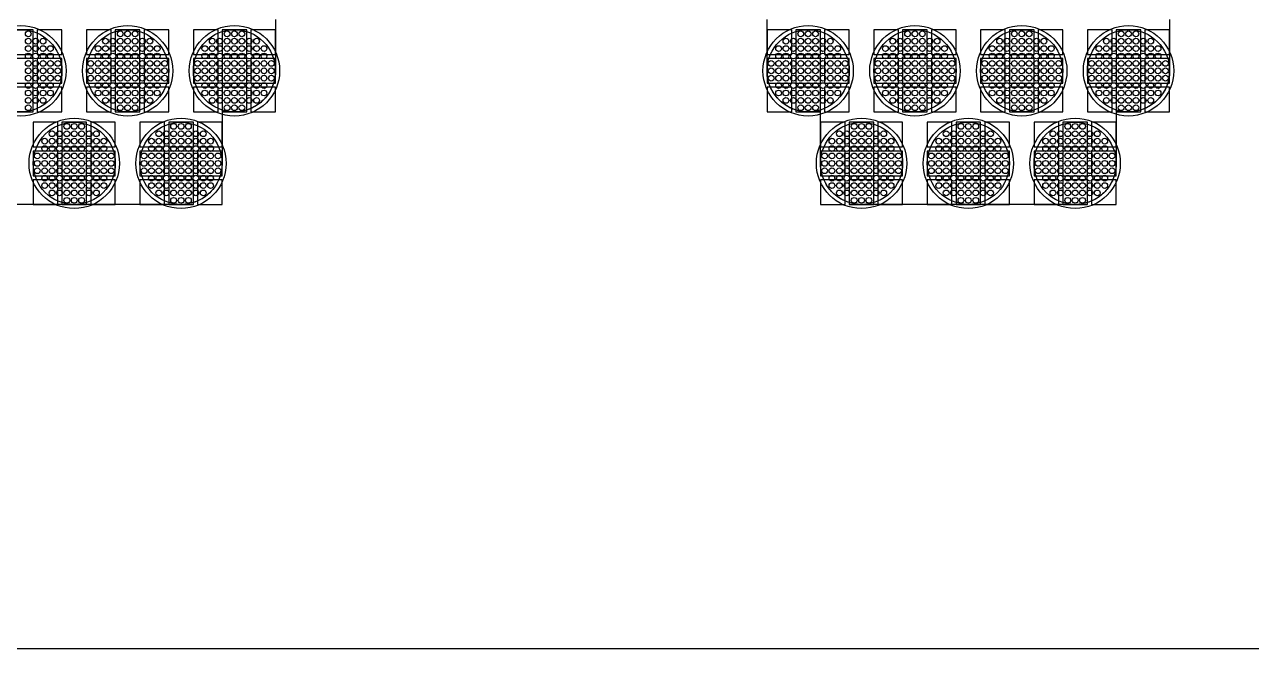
# Model space of a CAD drawing. Extents: x -49 to 54, y -38 to 38.
# Drawn here: x 2.12 to 17.05, y -38 to -30.41 of the extents above; entities that cross this region are included whole.
import ezdxf

# ---------------------------------------------------------------- set-up
doc = ezdxf.new("R2010")
doc.units = 0
for name, color, linetype in [('BACK_LAYER', 5, 'CONTINUOUS'), ('COND_LAYER_LOWER_ELECTRODE', 6, 'CONTINUOUS'), ('CONDUCTIVE_LAYER_BACK_LAYER', 2, 'CONTINUOUS'), ('EMITTER', 3, 'CONTINUOUS'), ('LOWER_ELECTRODE', 1, 'CONTINUOUS'), ('OUTLINE', 7, 'CONTINUOUS')]:
    doc.layers.add(name, color=color, linetype=linetype)

msp = doc.modelspace()

# ---------------------------------------------------------------- linework, layer by layer
at = {"layer": 'BACK_LAYER'}
for points in [[(1.921, -30.773), (2.221, -30.773), (2.221, -30.473), (1.921, -30.473)], [(2.271, -30.773), (2.571, -30.773), (2.571, -30.473), (2.271, -30.473)], [(2.871, -30.773), (3.171, -30.773), (3.171, -30.473), (2.871, -30.473)], [(3.221, -30.773), (3.521, -30.773), (3.521, -30.473), (3.221, -30.473)], [(3.571, -30.773), (3.871, -30.773), (3.871, -30.473), (3.571, -30.473)], [(4.171, -30.773), (4.471, -30.773), (4.471, -30.473), (4.171, -30.473)], [(4.521, -30.773), (4.821, -30.773), (4.821, -30.473), (4.521, -30.473)], [(4.871, -30.773), (5.171, -30.773), (5.171, -30.473), (4.871, -30.473)], [(11.155, -30.773), (11.455, -30.773), (11.455, -30.473), (11.155, -30.473)], [(11.505, -30.773), (11.805, -30.773), (11.805, -30.473), (11.505, -30.473)], [(11.855, -30.773), (12.155, -30.773), (12.155, -30.473), (11.855, -30.473)], [(12.455, -30.773), (12.755, -30.773), (12.755, -30.473), (12.455, -30.473)], [(12.805, -30.773), (13.105, -30.773), (13.105, -30.473), (12.805, -30.473)], [(13.155, -30.773), (13.455, -30.773), (13.455, -30.473), (13.155, -30.473)], [(13.755, -30.773), (14.055, -30.773), (14.055, -30.473), (13.755, -30.473)], [(14.105, -30.773), (14.405, -30.773), (14.405, -30.473), (14.105, -30.473)], [(14.455, -30.773), (14.755, -30.773), (14.755, -30.473), (14.455, -30.473)], [(15.055, -30.773), (15.355, -30.773), (15.355, -30.473), (15.055, -30.473)], [(15.405, -30.773), (15.705, -30.773), (15.705, -30.473), (15.405, -30.473)], [(15.755, -30.773), (16.055, -30.773), (16.055, -30.473), (15.755, -30.473)], [(1.921, -31.123), (2.221, -31.123), (2.221, -30.823), (1.921, -30.823)], [(2.271, -31.123), (2.571, -31.123), (2.571, -30.823), (2.271, -30.823)], [(2.871, -31.123), (3.171, -31.123), (3.171, -30.823), (2.871, -30.823)], [(3.221, -31.123), (3.521, -31.123), (3.521, -30.823), (3.221, -30.823)], [(3.571, -31.123), (3.871, -31.123), (3.871, -30.823), (3.571, -30.823)], [(4.171, -31.123), (4.471, -31.123), (4.471, -30.823), (4.171, -30.823)], [(4.521, -31.123), (4.821, -31.123), (4.821, -30.823), (4.521, -30.823)], [(4.871, -31.123), (5.171, -31.123), (5.171, -30.823), (4.871, -30.823)], [(11.155, -31.123), (11.455, -31.123), (11.455, -30.823), (11.155, -30.823)], [(11.505, -31.123), (11.805, -31.123), (11.805, -30.823), (11.505, -30.823)], [(11.855, -31.123), (12.155, -31.123), (12.155, -30.823), (11.855, -30.823)], [(12.455, -31.123), (12.755, -31.123), (12.755, -30.823), (12.455, -30.823)], [(12.805, -31.123), (13.105, -31.123), (13.105, -30.823), (12.805, -30.823)], [(13.155, -31.123), (13.455, -31.123), (13.455, -30.823), (13.155, -30.823)], [(13.755, -31.123), (14.055, -31.123), (14.055, -30.823), (13.755, -30.823)], [(14.105, -31.123), (14.405, -31.123), (14.405, -30.823), (14.105, -30.823)], [(14.455, -31.123), (14.755, -31.123), (14.755, -30.823), (14.455, -30.823)], [(15.055, -31.123), (15.355, -31.123), (15.355, -30.823), (15.055, -30.823)], [(15.405, -31.123), (15.705, -31.123), (15.705, -30.823), (15.405, -30.823)], [(15.755, -31.123), (16.055, -31.123), (16.055, -30.823), (15.755, -30.823)], [(1.921, -31.473), (2.221, -31.473), (2.221, -31.173), (1.921, -31.173)], [(2.271, -31.473), (2.571, -31.473), (2.571, -31.173), (2.271, -31.173)], [(2.871, -31.473), (3.171, -31.473), (3.171, -31.173), (2.871, -31.173)], [(3.221, -31.473), (3.521, -31.473), (3.521, -31.173), (3.221, -31.173)], [(3.571, -31.473), (3.871, -31.473), (3.871, -31.173), (3.571, -31.173)], [(4.171, -31.473), (4.471, -31.473), (4.471, -31.173), (4.171, -31.173)], [(4.521, -31.473), (4.821, -31.473), (4.821, -31.173), (4.521, -31.173)], [(4.871, -31.473), (5.171, -31.473), (5.171, -31.173), (4.871, -31.173)], [(11.155, -31.473), (11.455, -31.473), (11.455, -31.173), (11.155, -31.173)], [(11.505, -31.473), (11.805, -31.473), (11.805, -31.173), (11.505, -31.173)], [(11.855, -31.473), (12.155, -31.473), (12.155, -31.173), (11.855, -31.173)], [(12.455, -31.473), (12.755, -31.473), (12.755, -31.173), (12.455, -31.173)], [(12.805, -31.473), (13.105, -31.473), (13.105, -31.173), (12.805, -31.173)], [(13.155, -31.473), (13.455, -31.473), (13.455, -31.173), (13.155, -31.173)], [(13.755, -31.473), (14.055, -31.473), (14.055, -31.173), (13.755, -31.173)], [(14.105, -31.473), (14.405, -31.473), (14.405, -31.173), (14.105, -31.173)], [(14.455, -31.473), (14.755, -31.473), (14.755, -31.173), (14.455, -31.173)], [(15.055, -31.473), (15.355, -31.473), (15.355, -31.173), (15.055, -31.173)], [(15.405, -31.473), (15.705, -31.473), (15.705, -31.173), (15.405, -31.173)], [(15.755, -31.473), (16.055, -31.473), (16.055, -31.173), (15.755, -31.173)], [(2.221, -31.899), (2.521, -31.899), (2.521, -31.599), (2.221, -31.599)], [(2.571, -31.899), (2.871, -31.899), (2.871, -31.599), (2.571, -31.599)], [(2.921, -31.899), (3.221, -31.899), (3.221, -31.599), (2.921, -31.599)], [(3.521, -31.899), (3.821, -31.899), (3.821, -31.599), (3.521, -31.599)], [(3.871, -31.899), (4.171, -31.899), (4.171, -31.599), (3.871, -31.599)], [(4.221, -31.899), (4.521, -31.899), (4.521, -31.599), (4.221, -31.599)], [(11.805, -31.899), (12.105, -31.899), (12.105, -31.599), (11.805, -31.599)], [(12.155, -31.899), (12.455, -31.899), (12.455, -31.599), (12.155, -31.599)], [(12.505, -31.899), (12.805, -31.899), (12.805, -31.599), (12.505, -31.599)], [(13.105, -31.899), (13.405, -31.899), (13.405, -31.599), (13.105, -31.599)], [(13.455, -31.899), (13.755, -31.899), (13.755, -31.599), (13.455, -31.599)], [(13.805, -31.899), (14.105, -31.899), (14.105, -31.599), (13.805, -31.599)], [(14.405, -31.899), (14.705, -31.899), (14.705, -31.599), (14.405, -31.599)], [(14.755, -31.899), (15.055, -31.899), (15.055, -31.599), (14.755, -31.599)], [(15.105, -31.899), (15.405, -31.899), (15.405, -31.599), (15.105, -31.599)], [(2.221, -32.249), (2.521, -32.249), (2.521, -31.949), (2.221, -31.949)], [(2.571, -32.249), (2.871, -32.249), (2.871, -31.949), (2.571, -31.949)], [(2.921, -32.249), (3.221, -32.249), (3.221, -31.949), (2.921, -31.949)], [(3.521, -32.249), (3.821, -32.249), (3.821, -31.949), (3.521, -31.949)], [(3.871, -32.249), (4.171, -32.249), (4.171, -31.949), (3.871, -31.949)], [(4.221, -32.249), (4.521, -32.249), (4.521, -31.949), (4.221, -31.949)], [(11.805, -32.249), (12.105, -32.249), (12.105, -31.949), (11.805, -31.949)], [(12.155, -32.249), (12.455, -32.249), (12.455, -31.949), (12.155, -31.949)], [(12.505, -32.249), (12.805, -32.249), (12.805, -31.949), (12.505, -31.949)], [(13.105, -32.249), (13.405, -32.249), (13.405, -31.949), (13.105, -31.949)], [(13.455, -32.249), (13.755, -32.249), (13.755, -31.949), (13.455, -31.949)], [(13.805, -32.249), (14.105, -32.249), (14.105, -31.949), (13.805, -31.949)], [(14.405, -32.249), (14.705, -32.249), (14.705, -31.949), (14.405, -31.949)], [(14.755, -32.249), (15.055, -32.249), (15.055, -31.949), (14.755, -31.949)], [(15.105, -32.249), (15.405, -32.249), (15.405, -31.949), (15.105, -31.949)], [(2.221, -32.599), (2.521, -32.599), (2.521, -32.299), (2.221, -32.299)], [(2.571, -32.599), (2.871, -32.599), (2.871, -32.299), (2.571, -32.299)], [(2.921, -32.599), (3.221, -32.599), (3.221, -32.299), (2.921, -32.299)], [(3.521, -32.599), (3.821, -32.599), (3.821, -32.299), (3.521, -32.299)], [(3.871, -32.599), (4.171, -32.599), (4.171, -32.299), (3.871, -32.299)], [(4.221, -32.599), (4.521, -32.599), (4.521, -32.299), (4.221, -32.299)], [(11.805, -32.599), (12.105, -32.599), (12.105, -32.299), (11.805, -32.299)], [(12.155, -32.599), (12.455, -32.599), (12.455, -32.299), (12.155, -32.299)], [(12.505, -32.599), (12.805, -32.599), (12.805, -32.299), (12.505, -32.299)], [(13.105, -32.599), (13.405, -32.599), (13.405, -32.299), (13.105, -32.299)], [(13.455, -32.599), (13.755, -32.599), (13.755, -32.299), (13.455, -32.299)], [(13.805, -32.599), (14.105, -32.599), (14.105, -32.299), (13.805, -32.299)], [(14.405, -32.599), (14.705, -32.599), (14.705, -32.299), (14.405, -32.299)], [(14.755, -32.599), (15.055, -32.599), (15.055, -32.299), (14.755, -32.299)], [(15.105, -32.599), (15.405, -32.599), (15.405, -32.299), (15.105, -32.299)]]:
    msp.add_lwpolyline(points, close=True, dxfattribs=at)
at = {"layer": 'COND_LAYER_LOWER_ELECTRODE'}
for centre in [(2.071, -30.973), (3.371, -30.973), (4.671, -30.973), (11.655, -30.973), (12.955, -30.973), (14.255, -30.973), (15.555, -30.973), (2.721, -32.099), (4.021, -32.099), (12.305, -32.099), (13.605, -32.099), (14.905, -32.099)]:
    msp.add_circle(centre, 0.55, dxfattribs=at)
at = {"layer": 'CONDUCTIVE_LAYER_BACK_LAYER'}
for points in [[(5.171, -30.348), (5.171, -30.973), (5.171, -30.993), (5.169, -31.013), (5.167, -31.033), (5.165, -31.053), (5.161, -31.072), (5.157, -31.092), (5.152, -31.111), (5.146, -31.13), (5.139, -31.149), (5.132, -31.167), (5.124, -31.185), (5.115, -31.203), (5.106, -31.221), (5.095, -31.238), (5.085, -31.254), (5.073, -31.271), (5.061, -31.286), (5.048, -31.302), (5.035, -31.316), (5.021, -31.331), (5.006, -31.344), (4.991, -31.357), (4.976, -31.37), (4.96, -31.381), (4.944, -31.393), (4.927, -31.403), (4.909, -31.413), (4.892, -31.422), (4.874, -31.431), (4.855, -31.438), (4.837, -31.445), (4.818, -31.451), (4.799, -31.457), (4.779, -31.462), (4.76, -31.466), (4.74, -31.469), (4.721, -31.471), (4.701, -31.473), (4.681, -31.473), (4.521, -31.473), (4.521, -32.099), (4.521, -32.119), (4.519, -32.139), (4.517, -32.159), (4.515, -32.179), (4.511, -32.198), (4.507, -32.217), (4.502, -32.237), (4.496, -32.256), (4.489, -32.274), (4.482, -32.293), (4.474, -32.311), (4.465, -32.329), (4.456, -32.346), (4.445, -32.364), (4.435, -32.38), (4.423, -32.396), (4.411, -32.412), (4.398, -32.427), (4.385, -32.442), (4.371, -32.456), (4.356, -32.47), (4.341, -32.483), (4.326, -32.495), (4.31, -32.507), (4.294, -32.518), (4.277, -32.529), (4.259, -32.539), (4.242, -32.548), (4.224, -32.556), (4.205, -32.564), (4.187, -32.571), (4.168, -32.577), (4.149, -32.583), (4.129, -32.587), (4.11, -32.591), (4.09, -32.594), (4.071, -32.597), (4.051, -32.598), (4.031, -32.599), (1.411, -32.599)], [(16.055, -30.348), (16.055, -30.973), (16.054, -30.993), (16.053, -31.013), (16.051, -31.033), (16.048, -31.053), (16.045, -31.072), (16.04, -31.092), (16.035, -31.111), (16.03, -31.13), (16.023, -31.149), (16.016, -31.167), (16.008, -31.185), (15.999, -31.203), (15.989, -31.221), (15.979, -31.238), (15.968, -31.254), (15.957, -31.271), (15.945, -31.286), (15.932, -31.302), (15.919, -31.316), (15.905, -31.331), (15.89, -31.344), (15.875, -31.357), (15.86, -31.37), (15.844, -31.381), (15.827, -31.393), (15.81, -31.403), (15.793, -31.413), (15.775, -31.422), (15.757, -31.431), (15.739, -31.438), (15.72, -31.445), (15.702, -31.451), (15.682, -31.457), (15.663, -31.462), (15.644, -31.466), (15.624, -31.469), (15.604, -31.471), (15.584, -31.473), (15.565, -31.473), (15.405, -31.473), (15.405, -32.099), (15.404, -32.119), (15.403, -32.139), (15.401, -32.159), (15.398, -32.179), (15.395, -32.198), (15.39, -32.217), (15.385, -32.237), (15.38, -32.256), (15.373, -32.274), (15.366, -32.293), (15.358, -32.311), (15.349, -32.329), (15.339, -32.346), (15.329, -32.364), (15.318, -32.38), (15.307, -32.396), (15.295, -32.412), (15.282, -32.427), (15.269, -32.442), (15.255, -32.456), (15.24, -32.47), (15.225, -32.483), (15.21, -32.495), (15.194, -32.507), (15.177, -32.518), (15.16, -32.529), (15.143, -32.539), (15.125, -32.548), (15.107, -32.556), (15.089, -32.564), (15.07, -32.571), (15.052, -32.577), (15.032, -32.583), (15.013, -32.587), (14.994, -32.591), (14.974, -32.594), (14.954, -32.597), (14.934, -32.598), (14.915, -32.599), (12.295, -32.599), (12.275, -32.598), (12.255, -32.597), (12.235, -32.594), (12.216, -32.591), (12.196, -32.587), (12.177, -32.583), (12.158, -32.577), (12.139, -32.571), (12.12, -32.564), (12.102, -32.556), (12.084, -32.548), (12.066, -32.539), (12.049, -32.529), (12.032, -32.518), (12.016, -32.507), (12, -32.495), (11.984, -32.483), (11.969, -32.47), (11.955, -32.456), (11.941, -32.442), (11.927, -32.427), (11.915, -32.412), (11.902, -32.396), (11.891, -32.38), (11.88, -32.364), (11.87, -32.346), (11.861, -32.329), (11.852, -32.311), (11.844, -32.293), (11.836, -32.274), (11.83, -32.256), (11.824, -32.237), (11.819, -32.217), (11.814, -32.198), (11.811, -32.179), (11.808, -32.159), (11.806, -32.139), (11.805, -32.119), (11.805, -32.099), (11.805, -31.473), (11.645, -31.473), (11.625, -31.473), (11.605, -31.471), (11.585, -31.469), (11.566, -31.466), (11.546, -31.462), (11.527, -31.457), (11.508, -31.451), (11.489, -31.445), (11.47, -31.438), (11.452, -31.431), (11.434, -31.422), (11.416, -31.413), (11.399, -31.403), (11.382, -31.393), (11.366, -31.381), (11.35, -31.37), (11.334, -31.357), (11.319, -31.344), (11.305, -31.331), (11.291, -31.316), (11.277, -31.302), (11.265, -31.286), (11.252, -31.271), (11.241, -31.254), (11.23, -31.238), (11.22, -31.221), (11.211, -31.203), (11.202, -31.185), (11.194, -31.167), (11.186, -31.149), (11.18, -31.13), (11.174, -31.111), (11.169, -31.092), (11.164, -31.072), (11.161, -31.053), (11.158, -31.033), (11.156, -31.013), (11.155, -30.993), (11.155, -30.973), (11.155, -30.348)]]:
    msp.add_lwpolyline(points, dxfattribs=at)
at = {"layer": 'EMITTER'}
for centre in [(2.071, -30.973), (3.371, -30.973), (4.671, -30.973), (11.655, -30.973), (12.955, -30.973), (14.255, -30.973), (15.555, -30.973), (2.721, -32.099), (4.021, -32.099), (12.305, -32.099), (13.605, -32.099), (14.905, -32.099)]:
    msp.add_circle(centre, 0.5, dxfattribs=at)
at = {"layer": 'LOWER_ELECTRODE'}
for centre in [(2.161, -30.523), (2.161, -30.613), (2.251, -30.613), (2.341, -30.613), (3.101, -30.613), (3.191, -30.613), (3.281, -30.523), (3.281, -30.613), (3.371, -30.523), (3.371, -30.613), (3.461, -30.523), (3.461, -30.613), (3.551, -30.613), (3.641, -30.613), (4.401, -30.613), (4.491, -30.613), (4.581, -30.523), (4.581, -30.613), (4.671, -30.523), (4.671, -30.613), (4.761, -30.523), (4.761, -30.613), (4.851, -30.613), (4.941, -30.613), (11.385, -30.613), (11.475, -30.613), (11.565, -30.523), (11.565, -30.613), (11.655, -30.523), (11.655, -30.613), (11.745, -30.523), (11.745, -30.613), (11.835, -30.613), (11.925, -30.613), (12.685, -30.613), (12.775, -30.613), (12.865, -30.523), (12.865, -30.613), (12.955, -30.523), (12.955, -30.613), (13.045, -30.523), (13.045, -30.613), (13.135, -30.613), (13.225, -30.613), (13.985, -30.613), (14.075, -30.613), (14.165, -30.523), (14.165, -30.613), (14.255, -30.523), (14.255, -30.613), (14.345, -30.523), (14.345, -30.613), (14.435, -30.613), (14.525, -30.613), (15.285, -30.613), (15.375, -30.613), (15.465, -30.523), (15.465, -30.613), (15.555, -30.523), (15.555, -30.613), (15.645, -30.523), (15.645, -30.613), (15.735, -30.613), (15.825, -30.613), (2.161, -30.703), (2.161, -30.793), (2.251, -30.703), (2.251, -30.793), (2.341, -30.703), (2.341, -30.793), (2.431, -30.703), (2.431, -30.793), (3.011, -30.703), (3.011, -30.793), (3.101, -30.703), (3.101, -30.793), (3.191, -30.703), (3.191, -30.793), (3.281, -30.703), (3.281, -30.793), (3.371, -30.703), (3.371, -30.793), (3.461, -30.703), (3.461, -30.793), (3.551, -30.703), (3.551, -30.793), (3.641, -30.703), (3.641, -30.793), (3.731, -30.703), (3.731, -30.793), (4.311, -30.703), (4.311, -30.793), (4.401, -30.703), (4.401, -30.793), (4.491, -30.703), (4.491, -30.793), (4.581, -30.703), (4.581, -30.793), (4.671, -30.703), (4.671, -30.793), (4.761, -30.703), (4.761, -30.793), (4.851, -30.703), (4.851, -30.793), (4.941, -30.703), (4.941, -30.793), (5.031, -30.703), (5.031, -30.793), (11.295, -30.703), (11.295, -30.793), (11.385, -30.703), (11.385, -30.793), (11.475, -30.703), (11.475, -30.793), (11.565, -30.703), (11.565, -30.793), (11.655, -30.703), (11.655, -30.793), (11.745, -30.703), (11.745, -30.793), (11.835, -30.703), (11.835, -30.793), (11.925, -30.703), (11.925, -30.793), (12.015, -30.703), (12.015, -30.793), (12.595, -30.703), (12.595, -30.793), (12.685, -30.703), (12.685, -30.793), (12.775, -30.703), (12.775, -30.793), (12.865, -30.703), (12.865, -30.793), (12.955, -30.703), (12.955, -30.793), (13.045, -30.703), (13.045, -30.793), (13.135, -30.703), (13.135, -30.793), (13.225, -30.703), (13.225, -30.793), (13.315, -30.703), (13.315, -30.793), (13.895, -30.703), (13.895, -30.793), (13.985, -30.703), (13.985, -30.793), (14.075, -30.703), (14.075, -30.793), (14.165, -30.703), (14.165, -30.793), (14.255, -30.703), (14.255, -30.793), (14.345, -30.703), (14.345, -30.793), (14.435, -30.703), (14.435, -30.793), (14.525, -30.703), (14.525, -30.793), (14.615, -30.703), (14.615, -30.793), (15.195, -30.703), (15.195, -30.793), (15.285, -30.703), (15.285, -30.793), (15.375, -30.703), (15.375, -30.793), (15.465, -30.703), (15.465, -30.793), (15.555, -30.703), (15.555, -30.793), (15.645, -30.703), (15.645, -30.793), (15.735, -30.703), (15.735, -30.793), (15.825, -30.703), (15.825, -30.793), (15.915, -30.703), (15.915, -30.793), (2.161, -30.883), (2.251, -30.883), (2.341, -30.883), (2.431, -30.883), (2.521, -30.883), (2.921, -30.883), (3.011, -30.883), (3.101, -30.883), (3.191, -30.883), (3.281, -30.883), (3.371, -30.883), (3.461, -30.883), (3.551, -30.883), (3.641, -30.883), (3.731, -30.883), (3.821, -30.883), (4.221, -30.883), (4.311, -30.883), (4.401, -30.883), (4.491, -30.883), (4.581, -30.883), (4.671, -30.883), (4.761, -30.883), (4.851, -30.883), (4.941, -30.883), (5.031, -30.883), (5.121, -30.883), (11.205, -30.883), (11.295, -30.883), (11.385, -30.883), (11.475, -30.883), (11.565, -30.883), (11.655, -30.883), (11.745, -30.883), (11.835, -30.883), (11.925, -30.883), (12.015, -30.883), (12.105, -30.883), (12.505, -30.883), (12.595, -30.883), (12.685, -30.883), (12.775, -30.883), (12.865, -30.883), (12.955, -30.883), (13.045, -30.883), (13.135, -30.883), (13.225, -30.883), (13.315, -30.883), (13.405, -30.883), (13.805, -30.883), (13.895, -30.883), (13.985, -30.883), (14.075, -30.883), (14.165, -30.883), (14.255, -30.883), (14.345, -30.883), (14.435, -30.883), (14.525, -30.883), (14.615, -30.883), (14.705, -30.883), (15.105, -30.883), (15.195, -30.883), (15.285, -30.883), (15.375, -30.883), (15.465, -30.883), (15.555, -30.883), (15.645, -30.883), (15.735, -30.883), (15.825, -30.883), (15.915, -30.883), (16.005, -30.883), (2.161, -30.973), (2.161, -31.063), (2.251, -30.973), (2.251, -31.063), (2.341, -30.973), (2.341, -31.063), (2.431, -30.973), (2.431, -31.063), (2.521, -30.973), (2.521, -31.063), (2.921, -30.973), (2.921, -31.063), (3.011, -30.973), (3.011, -31.063), (3.101, -30.973), (3.101, -31.063), (3.191, -30.973), (3.191, -31.063), (3.281, -30.973), (3.281, -31.063), (3.371, -30.973), (3.371, -31.063), (3.461, -30.973), (3.461, -31.063), (3.551, -30.973), (3.551, -31.063), (3.641, -30.973), (3.641, -31.063), (3.731, -30.973), (3.731, -31.063), (3.821, -30.973), (3.821, -31.063), (4.221, -30.973), (4.221, -31.063), (4.311, -30.973), (4.311, -31.063), (4.401, -30.973), (4.401, -31.063), (4.491, -30.973), (4.491, -31.063), (4.581, -30.973), (4.581, -31.063), (4.671, -30.973), (4.671, -31.063), (4.761, -30.973), (4.761, -31.063), (4.851, -30.973), (4.851, -31.063), (4.941, -30.973), (4.941, -31.063), (5.031, -30.973), (5.031, -31.063), (5.121, -30.973), (5.121, -31.063), (11.205, -30.973), (11.205, -31.063), (11.295, -30.973), (11.295, -31.063), (11.385, -30.973), (11.385, -31.063), (11.475, -30.973), (11.475, -31.063), (11.565, -30.973), (11.565, -31.063), (11.655, -30.973), (11.655, -31.063), (11.745, -30.973), (11.745, -31.063), (11.835, -30.973), (11.835, -31.063), (11.925, -30.973), (11.925, -31.063), (12.015, -30.973), (12.015, -31.063), (12.105, -30.973), (12.105, -31.063), (12.505, -30.973), (12.505, -31.063), (12.595, -30.973), (12.595, -31.063), (12.685, -30.973), (12.685, -31.063), (12.775, -30.973), (12.775, -31.063), (12.865, -30.973), (12.865, -31.063), (12.955, -30.973), (12.955, -31.063), (13.045, -30.973), (13.045, -31.063), (13.135, -30.973), (13.135, -31.063), (13.225, -30.973), (13.225, -31.063), (13.315, -30.973), (13.315, -31.063), (13.405, -30.973), (13.405, -31.063), (13.805, -30.973), (13.805, -31.063), (13.895, -30.973), (13.895, -31.063), (13.985, -30.973), (13.985, -31.063), (14.075, -30.973), (14.075, -31.063), (14.165, -30.973), (14.165, -31.063), (14.255, -30.973), (14.255, -31.063), (14.345, -30.973), (14.345, -31.063), (14.435, -30.973), (14.435, -31.063), (14.525, -30.973), (14.525, -31.063), (14.615, -30.973), (14.615, -31.063), (14.705, -30.973), (14.705, -31.063), (15.105, -30.973), (15.105, -31.063), (15.195, -30.973), (15.195, -31.063), (15.285, -30.973), (15.285, -31.063), (15.375, -30.973), (15.375, -31.063), (15.465, -30.973), (15.465, -31.063), (15.555, -30.973), (15.555, -31.063), (15.645, -30.973), (15.645, -31.063), (15.735, -30.973), (15.735, -31.063), (15.825, -30.973), (15.825, -31.063), (15.915, -30.973), (15.915, -31.063), (16.005, -30.973), (16.005, -31.063), (2.161, -31.153), (2.161, -31.243), (2.251, -31.153), (2.251, -31.243), (2.341, -31.153), (2.341, -31.243), (2.431, -31.153), (2.431, -31.243), (3.011, -31.153), (3.011, -31.243), (3.101, -31.153), (3.101, -31.243), (3.191, -31.153), (3.191, -31.243), (3.281, -31.153), (3.281, -31.243), (3.371, -31.153), (3.371, -31.243), (3.461, -31.153), (3.461, -31.243), (3.551, -31.153), (3.551, -31.243), (3.641, -31.153), (3.641, -31.243), (3.731, -31.153), (3.731, -31.243), (4.311, -31.153), (4.311, -31.243), (4.401, -31.153), (4.401, -31.243), (4.491, -31.153), (4.491, -31.243), (4.581, -31.153), (4.581, -31.243), (4.671, -31.153), (4.671, -31.243), (4.761, -31.153), (4.761, -31.243), (4.851, -31.153), (4.851, -31.243), (4.941, -31.153), (4.941, -31.243), (5.031, -31.153), (5.031, -31.243), (11.295, -31.153), (11.295, -31.243), (11.385, -31.153), (11.385, -31.243), (11.475, -31.153), (11.475, -31.243), (11.565, -31.153), (11.565, -31.243), (11.655, -31.153), (11.655, -31.243), (11.745, -31.153), (11.745, -31.243), (11.835, -31.153), (11.835, -31.243), (11.925, -31.153), (11.925, -31.243), (12.015, -31.153), (12.015, -31.243), (12.595, -31.153), (12.595, -31.243), (12.685, -31.153), (12.685, -31.243), (12.775, -31.153), (12.775, -31.243), (12.865, -31.153), (12.865, -31.243), (12.955, -31.153), (12.955, -31.243), (13.045, -31.153), (13.045, -31.243), (13.135, -31.153), (13.135, -31.243), (13.225, -31.153), (13.225, -31.243), (13.315, -31.153), (13.315, -31.243), (13.895, -31.153), (13.895, -31.243), (13.985, -31.153), (13.985, -31.243), (14.075, -31.153), (14.075, -31.243), (14.165, -31.153), (14.165, -31.243), (14.255, -31.153), (14.255, -31.243), (14.345, -31.153), (14.345, -31.243), (14.435, -31.153), (14.435, -31.243), (14.525, -31.153), (14.525, -31.243), (14.615, -31.153), (14.615, -31.243), (15.195, -31.153), (15.195, -31.243), (15.285, -31.153), (15.285, -31.243), (15.375, -31.153), (15.375, -31.243), (15.465, -31.153), (15.465, -31.243), (15.555, -31.153), (15.555, -31.243), (15.645, -31.153), (15.645, -31.243), (15.735, -31.153), (15.735, -31.243), (15.825, -31.153), (15.825, -31.243), (15.915, -31.153), (15.915, -31.243), (2.161, -31.333), (2.251, -31.333), (2.341, -31.333), (3.101, -31.333), (3.191, -31.333), (3.281, -31.333), (3.371, -31.333), (3.461, -31.333), (3.551, -31.333), (3.641, -31.333), (4.401, -31.333), (4.491, -31.333), (4.581, -31.333), (4.671, -31.333), (4.761, -31.333), (4.851, -31.333), (4.941, -31.333), (11.385, -31.333), (11.475, -31.333), (11.565, -31.333), (11.655, -31.333), (11.745, -31.333), (11.835, -31.333), (11.925, -31.333), (12.685, -31.333), (12.775, -31.333), (12.865, -31.333), (12.955, -31.333), (13.045, -31.333), (13.135, -31.333), (13.225, -31.333), (13.985, -31.333), (14.075, -31.333), (14.165, -31.333), (14.255, -31.333), (14.345, -31.333), (14.435, -31.333), (14.525, -31.333), (15.285, -31.333), (15.375, -31.333), (15.465, -31.333), (15.555, -31.333), (15.645, -31.333), (15.735, -31.333), (15.825, -31.333), (2.161, -31.423), (3.281, -31.423), (3.371, -31.423), (3.461, -31.423), (4.581, -31.423), (4.671, -31.423), (4.761, -31.423), (11.565, -31.423), (11.655, -31.423), (11.745, -31.423), (12.865, -31.423), (12.955, -31.423), (13.045, -31.423), (14.165, -31.423), (14.255, -31.423), (14.345, -31.423), (15.465, -31.423), (15.555, -31.423), (15.645, -31.423), (2.631, -31.649), (2.721, -31.649), (2.811, -31.649), (3.931, -31.649), (4.021, -31.649), (4.111, -31.649), (12.215, -31.649), (12.305, -31.649), (12.395, -31.649), (13.515, -31.649), (13.605, -31.649), (13.695, -31.649), (14.815, -31.649), (14.905, -31.649), (14.995, -31.649), (2.361, -31.829), (2.451, -31.739), (2.451, -31.829), (2.541, -31.739), (2.541, -31.829), (2.631, -31.739), (2.631, -31.829), (2.721, -31.739), (2.721, -31.829), (2.811, -31.739), (2.811, -31.829), (2.901, -31.739), (2.901, -31.829), (2.991, -31.739), (2.991, -31.829), (3.081, -31.829), (3.661, -31.829), (3.751, -31.739), (3.751, -31.829), (3.841, -31.739), (3.841, -31.829), (3.931, -31.739), (3.931, -31.829), (4.021, -31.739), (4.021, -31.829), (4.111, -31.739), (4.111, -31.829), (4.201, -31.739), (4.201, -31.829), (4.291, -31.739), (4.291, -31.829), (4.381, -31.829), (11.945, -31.829), (12.035, -31.739), (12.035, -31.829), (12.125, -31.739), (12.125, -31.829), (12.215, -31.739), (12.215, -31.829), (12.305, -31.739), (12.305, -31.829), (12.395, -31.739), (12.395, -31.829), (12.485, -31.739), (12.485, -31.829), (12.575, -31.739), (12.575, -31.829), (12.665, -31.829), (13.245, -31.829), (13.335, -31.739), (13.335, -31.829), (13.425, -31.739), (13.425, -31.829), (13.515, -31.739), (13.515, -31.829), (13.605, -31.739), (13.605, -31.829), (13.695, -31.739), (13.695, -31.829), (13.785, -31.739), (13.785, -31.829), (13.875, -31.739), (13.875, -31.829), (13.965, -31.829), (14.545, -31.829), (14.635, -31.739), (14.635, -31.829), (14.725, -31.739), (14.725, -31.829), (14.815, -31.739), (14.815, -31.829), (14.905, -31.739), (14.905, -31.829), (14.995, -31.739), (14.995, -31.829), (15.085, -31.739), (15.085, -31.829), (15.175, -31.739), (15.175, -31.829), (15.265, -31.829), (2.361, -31.919), (2.451, -31.919), (2.541, -31.919), (2.631, -31.919), (2.721, -31.919), (2.811, -31.919), (2.901, -31.919), (2.991, -31.919), (3.081, -31.919), (3.661, -31.919), (3.751, -31.919), (3.841, -31.919), (3.931, -31.919), (4.021, -31.919), (4.111, -31.919), (4.201, -31.919), (4.291, -31.919), (4.381, -31.919), (11.945, -31.919), (12.035, -31.919), (12.125, -31.919), (12.215, -31.919), (12.305, -31.919), (12.395, -31.919), (12.485, -31.919), (12.575, -31.919), (12.665, -31.919), (13.245, -31.919), (13.335, -31.919), (13.425, -31.919), (13.515, -31.919), (13.605, -31.919), (13.695, -31.919), (13.785, -31.919), (13.875, -31.919), (13.965, -31.919), (14.545, -31.919), (14.635, -31.919), (14.725, -31.919), (14.815, -31.919), (14.905, -31.919), (14.995, -31.919), (15.085, -31.919), (15.175, -31.919), (15.265, -31.919), (2.271, -32.009), (2.271, -32.099), (2.361, -32.009), (2.361, -32.099), (2.451, -32.009), (2.451, -32.099), (2.541, -32.009), (2.541, -32.099), (2.631, -32.009), (2.631, -32.099), (2.721, -32.009), (2.721, -32.099), (2.811, -32.009), (2.811, -32.099), (2.901, -32.009), (2.901, -32.099), (2.991, -32.009), (2.991, -32.099), (3.081, -32.009), (3.081, -32.099), (3.171, -32.009), (3.171, -32.099), (3.571, -32.009), (3.571, -32.099), (3.661, -32.009), (3.661, -32.099), (3.751, -32.009), (3.751, -32.099), (3.841, -32.009), (3.841, -32.099), (3.931, -32.009), (3.931, -32.099), (4.021, -32.009), (4.021, -32.099), (4.111, -32.009), (4.111, -32.099), (4.201, -32.009), (4.201, -32.099), (4.291, -32.009), (4.291, -32.099), (4.381, -32.009), (4.381, -32.099), (4.471, -32.009), (4.471, -32.099), (11.855, -32.009), (11.855, -32.099), (11.945, -32.009), (11.945, -32.099), (12.035, -32.009), (12.035, -32.099), (12.125, -32.009), (12.125, -32.099), (12.215, -32.009), (12.215, -32.099), (12.305, -32.009), (12.305, -32.099), (12.395, -32.009), (12.395, -32.099), (12.485, -32.009), (12.485, -32.099), (12.575, -32.009), (12.575, -32.099), (12.665, -32.009), (12.665, -32.099), (12.755, -32.009), (12.755, -32.099), (13.155, -32.009), (13.155, -32.099), (13.245, -32.009), (13.245, -32.099), (13.335, -32.009), (13.335, -32.099), (13.425, -32.009), (13.425, -32.099), (13.515, -32.009), (13.515, -32.099), (13.605, -32.009), (13.605, -32.099), (13.695, -32.009), (13.695, -32.099), (13.785, -32.009), (13.785, -32.099), (13.875, -32.009), (13.875, -32.099), (13.965, -32.009), (13.965, -32.099), (14.055, -32.009), (14.055, -32.099), (14.455, -32.009), (14.455, -32.099), (14.545, -32.009), (14.545, -32.099), (14.635, -32.009), (14.635, -32.099), (14.725, -32.009), (14.725, -32.099), (14.815, -32.009), (14.815, -32.099), (14.905, -32.009), (14.905, -32.099), (14.995, -32.009), (14.995, -32.099), (15.085, -32.009), (15.085, -32.099), (15.175, -32.009), (15.175, -32.099), (15.265, -32.009), (15.265, -32.099), (15.355, -32.009), (15.355, -32.099), (2.271, -32.189), (2.361, -32.189), (2.361, -32.279), (2.451, -32.189), (2.451, -32.279), (2.541, -32.189), (2.541, -32.279), (2.631, -32.189), (2.631, -32.279), (2.721, -32.189), (2.721, -32.279), (2.811, -32.189), (2.811, -32.279), (2.901, -32.189), (2.901, -32.279), (2.991, -32.189), (2.991, -32.279), (3.081, -32.189), (3.081, -32.279), (3.171, -32.189), (3.571, -32.189), (3.661, -32.189), (3.661, -32.279), (3.751, -32.189), (3.751, -32.279), (3.841, -32.189), (3.841, -32.279), (3.931, -32.189), (3.931, -32.279), (4.021, -32.189), (4.021, -32.279), (4.111, -32.189), (4.111, -32.279), (4.201, -32.189), (4.201, -32.279), (4.291, -32.189), (4.291, -32.279), (4.381, -32.189), (4.381, -32.279), (4.471, -32.189), (11.855, -32.189), (11.945, -32.189), (11.945, -32.279), (12.035, -32.189), (12.035, -32.279), (12.125, -32.189), (12.125, -32.279), (12.215, -32.189), (12.215, -32.279), (12.305, -32.189), (12.305, -32.279), (12.395, -32.189), (12.395, -32.279), (12.485, -32.189), (12.485, -32.279), (12.575, -32.189), (12.575, -32.279), (12.665, -32.189), (12.665, -32.279), (12.755, -32.189), (13.155, -32.189), (13.245, -32.189), (13.245, -32.279), (13.335, -32.189), (13.335, -32.279), (13.425, -32.189), (13.425, -32.279), (13.515, -32.189), (13.515, -32.279), (13.605, -32.189), (13.605, -32.279), (13.695, -32.189), (13.695, -32.279), (13.785, -32.189), (13.785, -32.279), (13.875, -32.189), (13.875, -32.279), (13.965, -32.189), (13.965, -32.279), (14.055, -32.189), (14.455, -32.189), (14.545, -32.189), (14.545, -32.279), (14.635, -32.189), (14.635, -32.279), (14.725, -32.189), (14.725, -32.279), (14.815, -32.189), (14.815, -32.279), (14.905, -32.189), (14.905, -32.279), (14.995, -32.189), (14.995, -32.279), (15.085, -32.189), (15.085, -32.279), (15.175, -32.189), (15.175, -32.279), (15.265, -32.189), (15.265, -32.279), (15.355, -32.189), (2.361, -32.369), (2.451, -32.369), (2.541, -32.369), (2.631, -32.369), (2.721, -32.369), (2.811, -32.369), (2.901, -32.369), (2.991, -32.369), (3.081, -32.369), (3.661, -32.369), (3.751, -32.369), (3.841, -32.369), (3.931, -32.369), (4.021, -32.369), (4.111, -32.369), (4.201, -32.369), (4.291, -32.369), (4.381, -32.369), (11.945, -32.369), (12.035, -32.369), (12.125, -32.369), (12.215, -32.369), (12.305, -32.369), (12.395, -32.369), (12.485, -32.369), (12.575, -32.369), (12.665, -32.369), (13.245, -32.369), (13.335, -32.369), (13.425, -32.369), (13.515, -32.369), (13.605, -32.369), (13.695, -32.369), (13.785, -32.369), (13.875, -32.369), (13.965, -32.369), (14.545, -32.369), (14.635, -32.369), (14.725, -32.369), (14.815, -32.369), (14.905, -32.369), (14.995, -32.369), (15.085, -32.369), (15.175, -32.369), (15.265, -32.369), (2.451, -32.459), (2.541, -32.459), (2.631, -32.459), (2.631, -32.549), (2.721, -32.459), (2.721, -32.549), (2.811, -32.459), (2.811, -32.549), (2.901, -32.459), (2.991, -32.459), (3.751, -32.459), (3.841, -32.459), (3.931, -32.459), (3.931, -32.549), (4.021, -32.459), (4.021, -32.549), (4.111, -32.459), (4.111, -32.549), (4.201, -32.459), (4.291, -32.459), (12.035, -32.459), (12.125, -32.459), (12.215, -32.459), (12.215, -32.549), (12.305, -32.459), (12.305, -32.549), (12.395, -32.459), (12.395, -32.549), (12.485, -32.459), (12.575, -32.459), (13.335, -32.459), (13.425, -32.459), (13.515, -32.459), (13.515, -32.549), (13.605, -32.459), (13.605, -32.549), (13.695, -32.459), (13.695, -32.549), (13.785, -32.459), (13.875, -32.459), (14.635, -32.459), (14.725, -32.459), (14.815, -32.459), (14.815, -32.549), (14.905, -32.459), (14.905, -32.549), (14.995, -32.459), (14.995, -32.549), (15.085, -32.459), (15.175, -32.459)]:
    msp.add_circle(centre, 0.035, dxfattribs=at)
at = {"layer": 'OUTLINE'}
msp.add_lwpolyline([(-49.4, -36.45, -0.414214), (-47.85, -38), (52.85, -38, -0.414214), (54.4, -36.45), (54.4, -28), (51.4, -28), (51.4, 28), (54.4, 28), (54.4, 36.45, -0.414214), (52.85, 38), (-47.85, 38, -0.414214), (-49.4, 36.45)], format="xyb", close=True, dxfattribs=at)

doc.saveas('drawing.dxf')
